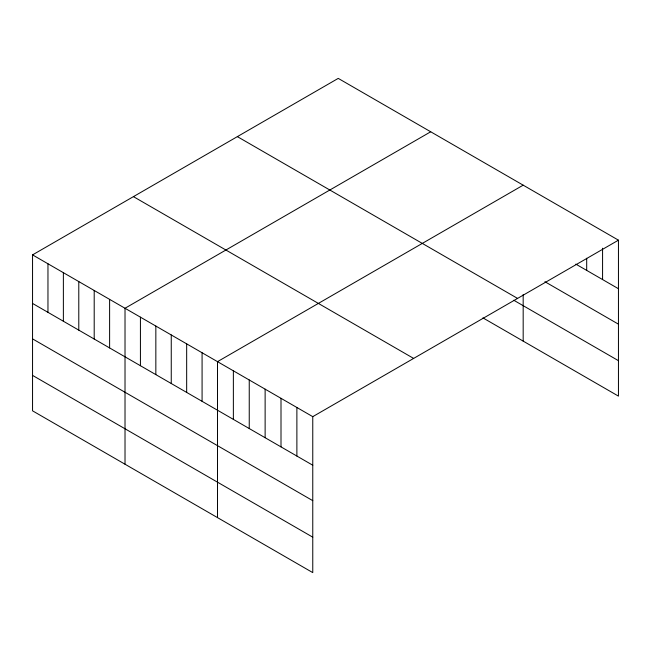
<?xml version="1.0" encoding="UTF-8"?>
<svg xmlns="http://www.w3.org/2000/svg" width="651" height="651" viewBox="0 0 651 651"><rect width="100%" height="100%" fill="white"/><g stroke="black" fill="none" stroke-linecap="round" stroke-linejoin="round"><path stroke-width="0.98" d="M32.55 254.883L312.765 416.656L312.765 572.611L32.55 410.83L32.55 254.883L338.235 78.389L618.45 240.17L618.45 396.117L482.936 317.883M430.71 131.779L125.016 308.265L125.016 464.22M523.176 185.169L217.491 361.655L217.491 517.602M312.765 416.656L618.45 240.17M575.826 264.119L618.45 288.727M544.903 281.712L618.45 324.165M237.363 136.629L517.569 298.41M513.761 300.241L618.45 360.678M133.431 196.635L413.637 358.416M32.55 303.439L312.765 465.221M32.55 338.878L312.765 500.66M32.55 375.391L312.765 537.173M602.574 248.202L602.574 279.564M586.689 258.252L586.689 270.393M523.176 294.521L523.176 341.116M296.88 407.493L296.88 456.05M281.004 398.322L281.004 446.879M265.128 389.152L265.128 437.716M249.243 379.989L249.243 428.545M233.367 370.818L233.367 419.382M202.079 352.752L202.079 401.317M186.666 343.858L186.666 392.415M171.254 334.956L171.254 383.52M155.841 326.061L155.841 374.618M140.429 317.167L140.429 365.724M109.612 299.37L109.612 347.927M94.2 290.468L94.2 339.033M78.787 281.574L78.787 330.13M63.375 272.671L63.375 321.236M47.962 263.777L47.962 312.334"/></g></svg>
